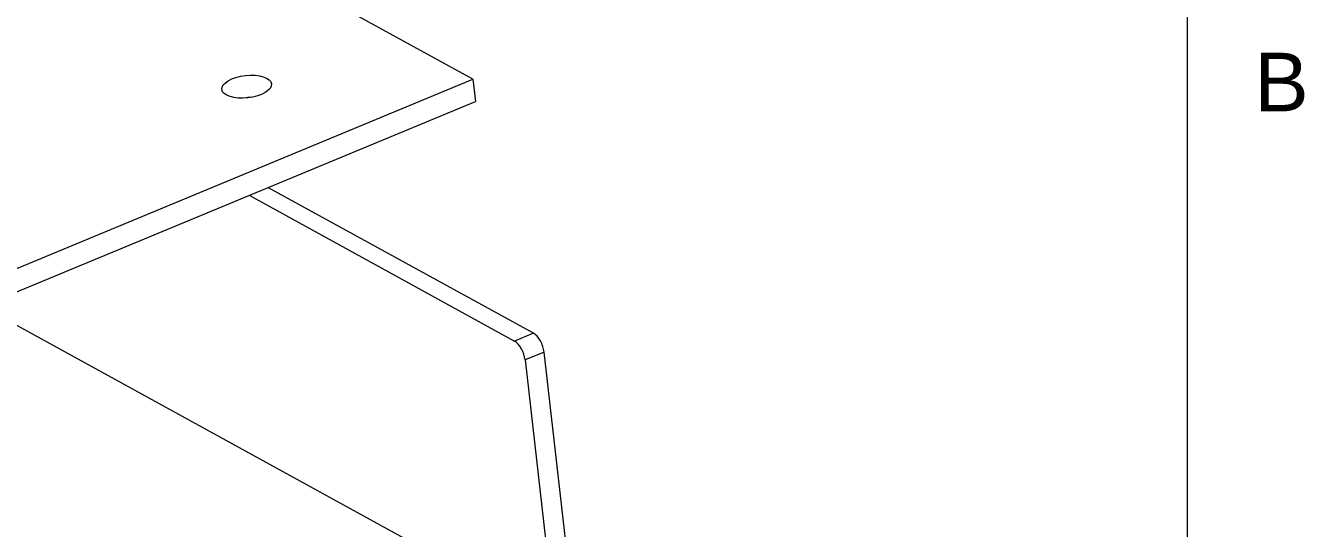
# Model space of a CAD drawing. Header units: millimetres. Extents: x 8 to 690, y 8 to 531.
# Drawn here: x 600 to 681.9, y 376.2 to 408.4 of the extents above; entities that cross this region are included whole.
import ezdxf

# ---------------------------------------------------------------- set-up
doc = ezdxf.new("R2010")
doc.units = ezdxf.units.MM
doc.header["$LTSCALE"] = 2.5
for name, color, linetype, lineweight in [('Border (ANSI)', 7, 'Continuous', 9), ('Visible (ANSI)', 7, 'Continuous', 9), ('Visible Narrow (ANSI)', 7, 'Continuous', 9)]:
    doc.layers.add(name, color=color, linetype=linetype, lineweight=lineweight)
doc.styles.add('Note Text (ANSI)', font='ARIAL.TTF')

# ---------------------------------------------------------------- blocks, each defined once
blk = doc.blocks.new('Borders Default Border')
at = {"layer": 'Border (ANSI)', "flags": 128}
blk.add_lwpolyline([(9.652, 9.652), (9.652, 206.248), (269.748, 206.248), (269.748, 9.652), (9.652, 9.652)], dxfattribs=at)
at = {"layer": 'Border (ANSI)', "insert": (271.469, 161.175), "char_height": 1.5, "attachment_point": 7, "style": 'Note Text (ANSI)'}
blk.add_mtext('B', dxfattribs=at)

msp = doc.modelspace()

# ---------------------------------------------------------------- linework, layer by layer
at = {"layer": 'Visible (ANSI)'}
for p, q in [((628.629, 404.992), (590.448, 425.959)), ((585.08, 386.919), (628.629, 404.992)), ((628.629, 404.992), (628.79, 403.574)), ((585.242, 385.5), (628.79, 403.574)), ((614.29, 397.555), (631.297, 388.216)), ((632.513, 388.72), (615.505, 398.06)), ((633.301, 370.613), (597.174, 390.452)), ((634.992, 371.687), (633.191, 387.516)), ((631.975, 387.012), (633.777, 371.182))]:
    msp.add_line(p, q, dxfattribs=at)
msp.add_ellipse((614.138, 404.514), major_axis=(1.59, 0.181), ratio=0.450999, dxfattribs=at)
for centre, major_axis, ratio, start_param, end_param in [((614.299, 403.095), (-1.59, -0.181), 0.450999, 4.567338, 4.85744), ((632.613, 387.833), (-0.383, 0.924), 0.479921, 4.172467, 5.743264), ((631.398, 387.329), (0.383, -0.924), 0.479921, 1.030875, 2.601671)]:
    msp.add_ellipse(centre, major_axis=major_axis, ratio=ratio, start_param=start_param, end_param=end_param, dxfattribs=at)
at = {"layer": 'Visible Narrow (ANSI)'}
for p, q in [((632.513, 388.72), (631.297, 388.216)), ((633.191, 387.516), (631.975, 387.012))]:
    msp.add_line(p, q, dxfattribs=at)

# ---------------------------------------------------------------- block references
at = {"xscale": 2.5, "yscale": 2.5, "zscale": 2.5}
msp.add_blockref('Borders Default Border', (0, 0), dxfattribs=at)

doc.saveas('drawing.dxf')
